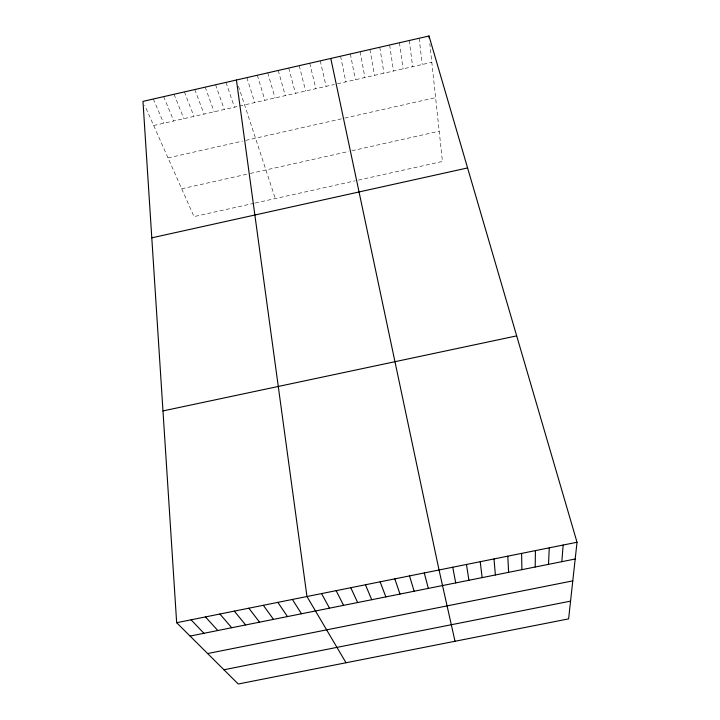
<?xml version="1.0" encoding="UTF-8"?>
<svg xmlns="http://www.w3.org/2000/svg" width="720" height="720" viewBox="0 0 720 720"><rect width="100%" height="100%" fill="white"/><g stroke="black" fill="none" stroke-linecap="round" stroke-linejoin="round"><path stroke-width="0.54" stroke-dasharray="3.6 2.7" d="M153.675 125.532L238.491 106.263M239.508 106.029L334.305 84.492M337.41 83.79L431.82 62.334M168.021 157.914L242.496 141.129M245.745 140.4L341.604 118.8M344.808 118.08L435.609 97.614M181.701 188.784L247.14 174.159M250.272 173.457L348.777 151.434M351.864 150.75L439.209 131.22M254.16 203.256L194.022 216.603L144.756 105.408M255.168 203.031L355.239 180.819M358.326 180.135L442.449 161.46L429.822 43.686M153.315 99.018L163.728 123.246M163.665 96.651L173.799 120.96M174.024 94.284L183.879 118.665M184.392 91.908L193.968 116.379M194.778 89.541L204.066 114.084M205.173 87.165L214.182 111.78M215.577 84.78L224.307 109.485M225.999 82.404L234.432 107.181M238.464 86.229L275.301 198.558M246.87 77.634L254.736 102.573M257.319 75.24L264.897 100.26M267.777 72.855L275.076 97.947M278.253 70.461L285.255 95.634M288.738 68.058L295.452 93.321M299.232 65.664L305.658 90.999M309.744 63.261L315.882 88.677M320.265 60.858L326.106 86.355M340.569 56.214L345.852 81.873M350.361 53.973L355.365 79.704M360.153 51.741L364.896 77.544M369.954 49.5L374.427 75.375M379.773 47.25L383.967 73.206M389.601 45.009L393.525 71.037M399.438 42.759L403.083 68.868M409.275 40.509L412.65 66.69M419.13 38.259L422.235 64.521"/><path stroke-width="1.08" d="M535.194 567.009L535.419 550.611M548.505 564.345L549.27 547.83M561.834 561.681L563.139 545.04M577.026 542.25L568.611 618.876L238.23 684L176.661 622.71L142.974 101.376L429.003 36L577.026 542.25L176.661 622.71M151.794 237.834L467.577 167.94M162.981 410.922L516.681 335.88M190.089 636.066L575.181 559.008M207.639 653.544L572.778 580.878M223.929 669.762L570.555 601.128M191.052 619.812L203.94 633.303M205.47 616.923L217.809 630.522M219.897 614.016L231.705 627.741M234.351 611.118L245.619 624.96M248.832 608.202L259.551 622.17M263.331 605.295L273.501 619.38M277.848 602.37L287.478 616.581M292.392 599.454L301.464 613.782M346.014 662.751L306.963 596.52L236.43 80.019M321.543 593.595L329.517 608.166M336.15 590.661L343.566 605.358M350.784 587.718L357.642 602.541M365.436 584.775L371.736 599.715M380.115 581.823L385.857 596.898M394.812 578.871L399.996 594.063M409.527 575.91L414.153 591.237M424.269 572.949L428.328 588.393M455.013 641.268L439.038 569.979L330.795 58.446M452.745 567.225L455.715 582.912M466.479 564.471L468.918 580.275M480.231 561.708L482.139 577.629M429.003 36L429.237 38.196M494.001 558.936L495.369 574.983M507.789 556.164L508.626 572.328M521.595 553.392L521.901 569.673"/></g></svg>
